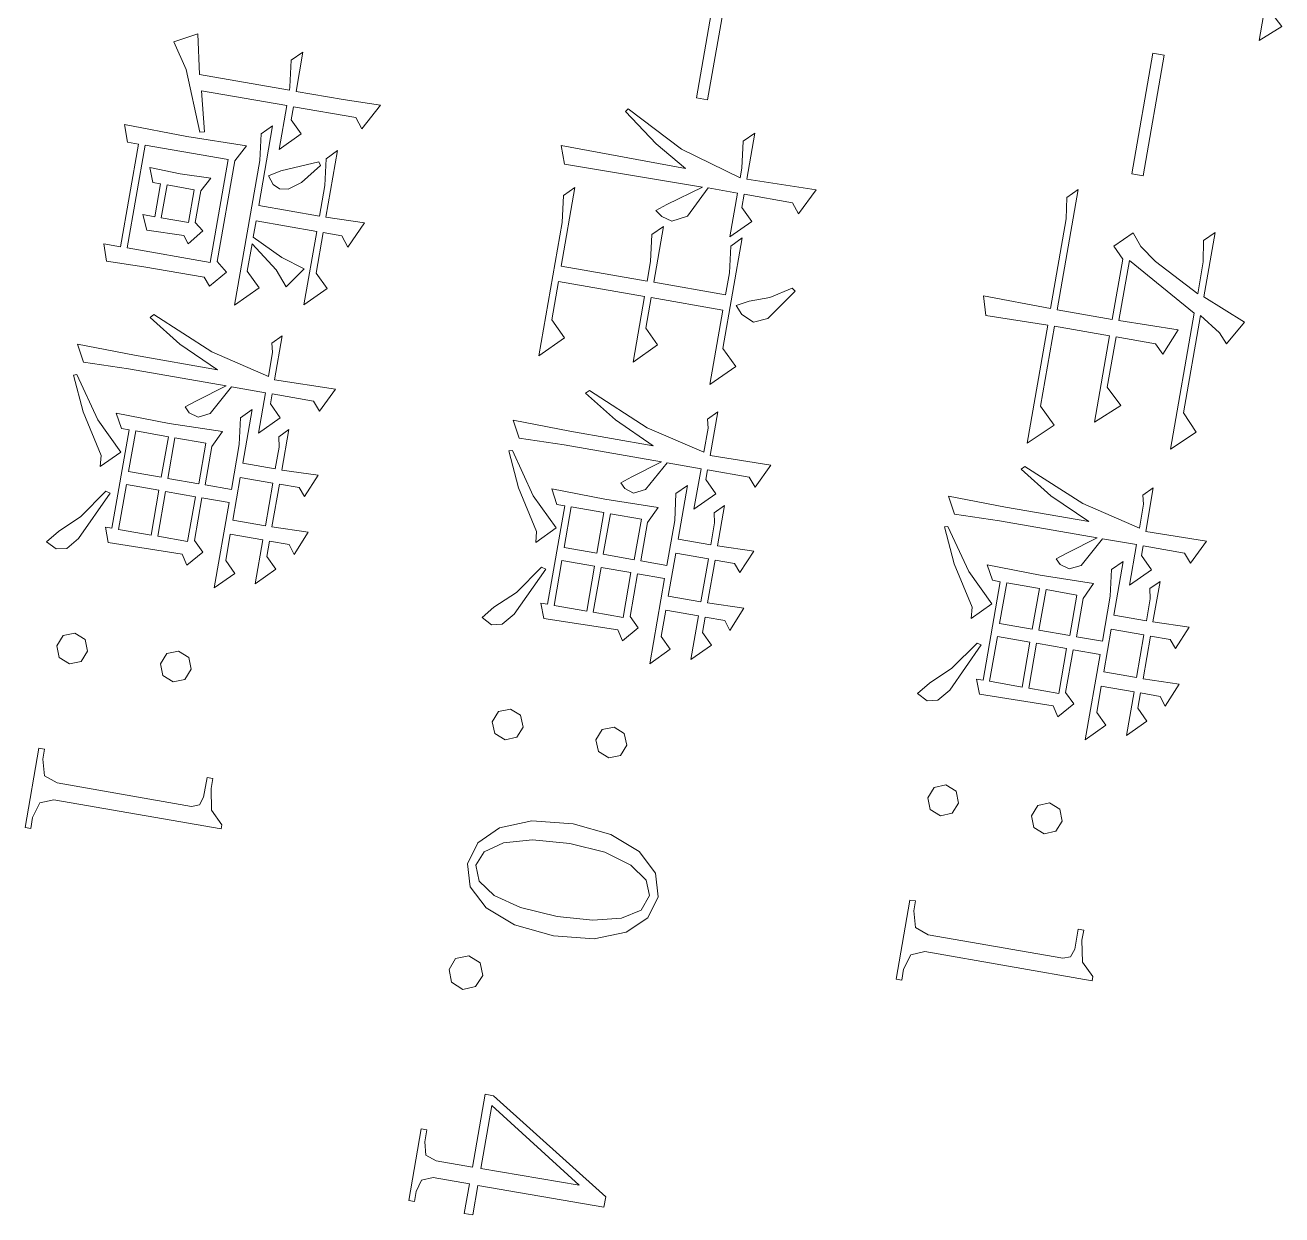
# Model space of a CAD drawing. Extents: x 274235 to 276654, y 142848 to 144425.
# Drawn here: x 276301.907 to 276302.947, y 143173.34 to 143174.325 of the extents above; entities that cross this region are included whole.
import ezdxf

# ---------------------------------------------------------------- set-up
doc = ezdxf.new("R2010")
doc.units = 0
doc.header["$LTSCALE"] = 1.5
doc.layers.get('0').update_dxf_attribs({"linetype": 'CONTINUOUS', "lineweight": 0})
doc.layers.add('_ACM-A-SITE-PAKG', color=1, linetype='CONTINUOUS', lineweight=5)

# ---------------------------------------------------------------- blocks, each defined once
blk = doc.blocks.new('acm_Parking_Truck - Midium Truck 中型货车-1440545-B1_Working')
at = {"layer": '_ACM-A-SITE-PAKG'}
for p, q in [((117.5, 6348.1), (102.8, 6311.3)), ((137.8, 6336.4), (117.5, 6348.1)), ((321.7, 6338.3), (301.5, 6348.1)), ((301.5, 6348.1), (302.4, 6297.2)), ((393.5, 6338), (374.1, 6346.3)), ((374.1, 6346.3), (375.1, 6316)), ((442.2, 6338), (422, 6346.3)), ((422, 6346.3), (422.9, 6316)), ((-128.9, 6336.4), (-139.1, 6325.4)), ((-114.2, 6319.9), (-128.9, 6336.4)), ((129.7, 6329.2), (137.8, 6336.4)), ((314.4, 6332), (321.7, 6338.3)), ((387, 6332.5), (393.5, 6338)), ((434.8, 6332.5), (442.2, 6338)), ((118.5, 6311.3), (129.7, 6329.2)), ((314.4, 6297.2), (314.4, 6332)), ((387, 6316), (387, 6332.5)), ((434.8, 6316), (434.8, 6332.5)), ((456.9, 6325.2), (447.7, 6316)), ((471.6, 6310.5), (456.9, 6325.2)), ((-202.5, 6319.9), (-114.2, 6319.9)), ((214.1, 6324.2), (200.3, 6311.3)), ((231.6, 6305.8), (214.1, 6324.2)), ((375.1, 6316), (341, 6316)), ((341, 6316), (348.4, 6308.6)), ((422.9, 6316), (387, 6316)), ((447.7, 6316), (434.8, 6316)), ((672.9, 6317.5), (662.6, 6306.9)), ((676.4, 6317.5), (672.9, 6317.5)), ((676.4, 6176.9), (676.4, 6317.5)), ((102.8, 6311.3), (48.6, 6311.3)), ((48.6, 6311.3), (56.8, 6303)), ((56.8, 6303), (74.3, 6305.8)), ((74.3, 6305.8), (101, 6305.8)), ((101, 6305.8), (80.8, 6266.9)), ((83.5, 6245.4), (117.5, 6305.8)), ((117.5, 6305.8), (231.6, 6305.8)), ((200.3, 6311.3), (118.5, 6311.3)), ((332.8, 6307.3), (322.6, 6297.2)), ((348.4, 6291.6), (332.8, 6307.3)), ((348.4, 6308.6), (356.7, 6310.5)), ((356.7, 6310.5), (375.1, 6310.5)), ((375.1, 6310.5), (375.1, 6283)), ((387, 6310.5), (422.9, 6310.5)), ((387, 6283), (387, 6310.5)), ((422.9, 6310.5), (422.9, 6283)), ((434.8, 6283), (434.8, 6310.5)), ((434.8, 6310.5), (471.6, 6310.5)), ((662.6, 6306.9), (644.8, 6303.4)), ((155.2, 6285.8), (133.2, 6295)), ((133.2, 6295), (134.1, 6245.4)), ((302.4, 6297.2), (265.6, 6297.2)), ((265.6, 6297.2), (273, 6289.8)), ((322.6, 6297.2), (314.4, 6297.2)), ((644.8, 6303.4), (636.5, 6303.4)), ((636.5, 6303.4), (636.5, 6298.7)), ((636.5, 6298.7), (653.1, 6298.7)), ((653.1, 6298.7), (660, 6296.4)), ((660, 6296.4), (662.3, 6290.3)), ((147.9, 6278.5), (155.2, 6285.8)), ((273, 6289.8), (280.3, 6291.6)), ((280.3, 6291.6), (300.6, 6291.6)), ((300.6, 6291.6), (288.6, 6242)), ((314.4, 6263.1), (314.4, 6291.6)), ((314.4, 6291.6), (348.4, 6291.6)), ((375.1, 6283), (330, 6283)), ((330, 6283), (338.3, 6274.7)), ((422.9, 6283), (387, 6283)), ((456.9, 6283), (434.8, 6283)), ((466.1, 6292.2), (456.9, 6283)), ((480.8, 6277.5), (466.1, 6292.2)), ((662.3, 6290.3), (662.3, 6177.1)), ((147.9, 6245.4), (147.9, 6278.5)), ((338.3, 6274.7), (360.3, 6277.5)), ((360.3, 6277.5), (398.1, 6277.5)), ((398.1, 6277.5), (398.1, 6255.7)), ((409.1, 6254.8), (409.1, 6277.5)), ((409.1, 6277.5), (480.8, 6277.5)), ((80.8, 6266.9), (70.6, 6252.8)), ((339.2, 6249.3), (314.4, 6263.1)), ((365.9, 6255.7), (352.1, 6262.1)), ((352.1, 6262.1), (353, 6217.5)), ((453.2, 6263), (445, 6254.8)), ((466.1, 6252), (453.2, 6263)), ((541.2, 6266.7), (537.5, 6257.5)), ((550.5, 6270.4), (541.2, 6266.7)), ((559.7, 6266.7), (550.5, 6270.4)), ((563.4, 6257.5), (559.7, 6266.7)), ((70.6, 6252.8), (60.5, 6244.4)), ((203.1, 6259.1), (190.2, 6245.4)), ((220.5, 6239.8), (203.1, 6259.1)), ((314.4, 6176.6), (314.4, 6258.5)), ((314.4, 6258.5), (330.9, 6236.4)), ((398.1, 6255.7), (365.9, 6255.7)), ((445, 6254.8), (409.1, 6254.8)), ((457.8, 6246.6), (466.1, 6252)), ((537.5, 6257.5), (541.2, 6248.2)), ((559.7, 6248.2), (563.4, 6257.5)), ((12.5, 6244.5), (-88.8, 6244.5)), ((-88.8, 6244.5), (-88.8, 6235.1)), ((12.5, 6235.1), (12.5, 6244.5)), ((60.5, 6244.4), (74.3, 6230.6)), ((134.1, 6245.4), (83.5, 6245.4)), ((190.2, 6245.4), (147.9, 6245.4)), ((288.6, 6242), (266.5, 6189.5)), ((286.8, 6214.8), (302.4, 6249.3)), ((302.4, 6249.3), (302.4, 6179.4)), ((343.8, 6240.1), (339.2, 6249.3)), ((364, 6250.2), (398.1, 6250.2)), ((364, 6224.2), (364, 6250.2)), ((398.1, 6250.2), (398.1, 6224.2)), ((409.1, 6249.3), (446.8, 6249.3)), ((409.1, 6224.2), (409.1, 6249.3)), ((446.8, 6249.3), (446.8, 6224.2)), ((458.8, 6184.8), (457.8, 6246.6)), ((541.2, 6248.2), (550.5, 6244.5)), ((550.5, 6244.5), (559.7, 6248.2)), ((-88.8, 6235.1), (12.5, 6235.1)), ((74.3, 6230.6), (83.5, 6239.8)), ((83.5, 6239.8), (134.1, 6239.8)), ((134.1, 6239.8), (134.1, 6193.6)), ((147.9, 6193.6), (147.9, 6239.8)), ((147.9, 6239.8), (220.5, 6239.8)), ((330.9, 6236.4), (337.4, 6228.1)), ((337.4, 6228.1), (341.5, 6232.3)), ((341.5, 6232.3), (343.8, 6240.1)), ((398.1, 6224.2), (364, 6224.2)), ((446.8, 6224.2), (409.1, 6224.2)), ((269.3, 6186.7), (286.8, 6214.8)), ((353, 6217.5), (352.1, 6172.8)), ((364, 6218.6), (398.1, 6218.6)), ((364, 6191.2), (364, 6218.6)), ((398.1, 6218.6), (398.1, 6191.2)), ((409.1, 6218.6), (446.8, 6218.6)), ((409.1, 6191.2), (409.1, 6218.6)), ((446.8, 6218.6), (446.8, 6191.2)), ((228.8, 6207.4), (215, 6193.6)), ((247.2, 6188), (228.8, 6207.4)), ((134.1, 6193.6), (32.9, 6193.6)), ((32.9, 6193.6), (41.2, 6185.3)), ((215, 6193.6), (147.9, 6193.6)), ((266.5, 6189.5), (269.3, 6186.7)), ((398.1, 6191.2), (364, 6191.2)), ((446.8, 6191.2), (409.1, 6191.2)), ((41.2, 6185.3), (58.7, 6188)), ((58.7, 6188), (134.1, 6188)), ((134.1, 6188), (133.2, 6131.5)), ((148.8, 6136.1), (147.9, 6188)), ((147.9, 6188), (247.2, 6188)), ((302.4, 6179.4), (301.5, 6131.5)), ((352.1, 6172.8), (364, 6179.2)), ((383.3, 6182), (360.3, 6158.6)), ((364, 6179.2), (364, 6185.7)), ((364, 6185.7), (446.8, 6185.7)), ((398.1, 6167.3), (383.3, 6182)), ((418.3, 6179.2), (417.4, 6175.6)), ((459.7, 6160), (418.3, 6179.2)), ((446.8, 6185.7), (446.8, 6180.2)), ((446.8, 6180.2), (458.8, 6184.8)), ((541.2, 6179.6), (537.5, 6170.4)), ((550.5, 6183.3), (541.2, 6179.6)), ((559.7, 6179.6), (550.5, 6183.3)), ((563.4, 6170.4), (559.7, 6179.6)), ((315.3, 6138.9), (314.4, 6176.6)), ((417.4, 6175.6), (441.5, 6158.6)), ((537.5, 6170.4), (541.2, 6161.1)), ((559.7, 6161.1), (563.4, 6170.4)), ((662.3, 6177.1), (658.2, 6165.9)), ((681, 6165.8), (676.4, 6176.9)), ((360.3, 6158.6), (326.3, 6135.2)), ((356, 6145.5), (388.9, 6166.4)), ((388.9, 6166.4), (398.1, 6167.3)), ((441.5, 6158.6), (456.9, 6142.5)), ((469.6, 6151.6), (459.7, 6160)), ((541.2, 6161.1), (550.5, 6157.4)), ((550.5, 6157.4), (559.7, 6161.1)), ((644.8, 6162.1), (636.5, 6162.1)), ((636.5, 6162.1), (636.5, 6157.4)), ((658.2, 6165.9), (644.8, 6162.1)), ((693.9, 6162.1), (681, 6165.8)), ((703.1, 6162.1), (693.9, 6162.1)), ((703.1, 6157.4), (703.1, 6162.1)), ((471.6, 6143), (469.6, 6151.6)), ((636.5, 6157.4), (703.1, 6157.4)), ((301.5, 6131.5), (315.3, 6138.9)), ((327.2, 6132.5), (356, 6145.5)), ((456.9, 6142.5), (467, 6134.3)), ((467, 6134.3), (471.6, 6143)), ((133.2, 6131.5), (148.8, 6136.1)), ((326.3, 6135.2), (327.2, 6132.5)), ((321.7, 5972.4), (301.5, 5982.2)), ((301.5, 5982.2), (302.4, 5931.2)), ((92.7, 5968.8), (70.6, 5979.9)), ((70.6, 5979.9), (71.6, 5921.8)), ((156.2, 5977.1), (154.3, 5974.3)), ((154.3, 5974.3), (164.9, 5957.3)), ((182.4, 5958.7), (156.2, 5977.1)), ((314.4, 5966.1), (321.7, 5972.4)), ((393.5, 5972.1), (374.1, 5980.4)), ((374.1, 5980.4), (375.1, 5950.1)), ((387, 5966.6), (393.5, 5972.1)), ((442.2, 5972.1), (422, 5980.4)), ((422, 5980.4), (422.9, 5950.1)), ((434.8, 5966.6), (442.2, 5972.1)), ((84.4, 5962.3), (92.7, 5968.8)), ((84.4, 5921.8), (84.4, 5962.3)), ((314.4, 5931.2), (314.4, 5966.1)), ((387, 5950.1), (387, 5966.6)), ((434.8, 5950.1), (434.8, 5966.6)), ((164.9, 5957.3), (170.9, 5941.2)), ((187.4, 5947.7), (182.4, 5958.7)), ((375.1, 5950.1), (341, 5950.1)), ((341, 5950.1), (348.4, 5942.7)), ((422.9, 5950.1), (387, 5950.1)), ((447.7, 5950.1), (434.8, 5950.1)), ((456.9, 5959.3), (447.7, 5950.1)), ((471.6, 5944.5), (456.9, 5959.3)), ((669.8, 5951.6), (650.7, 5946.1)), ((688.2, 5946.3), (669.8, 5951.6)), ((921.9, 5951.6), (855.4, 5845.7)), ((930.7, 5951.6), (921.9, 5951.6)), ((930.7, 5845.7), (930.7, 5951.6)), ((170.9, 5941.2), (176.4, 5931.1)), ((182.8, 5937.1), (187.4, 5947.7)), ((332.8, 5941.3), (322.6, 5931.2)), ((348.4, 5925.7), (332.8, 5941.3)), ((348.4, 5942.7), (356.7, 5944.5)), ((356.7, 5944.5), (375.1, 5944.5)), ((375.1, 5944.5), (375.1, 5917.1)), ((387, 5944.5), (422.9, 5944.5)), ((387, 5917.1), (387, 5944.5)), ((422.9, 5944.5), (422.9, 5917.1)), ((434.8, 5917.1), (434.8, 5944.5)), ((434.8, 5944.5), (471.6, 5944.5)), ((650.7, 5946.1), (635.5, 5929.6)), ((647.7, 5924.8), (657.7, 5939.6)), ((657.7, 5939.6), (669.8, 5944.5)), ((669.8, 5944.5), (683, 5939.6)), ((683, 5939.6), (692.4, 5924.8)), ((703.2, 5930.6), (688.2, 5946.3)), ((105.6, 5931.9), (95.5, 5921.8)), ((121.2, 5916.3), (105.6, 5931.9)), ((176.4, 5931.1), (182.8, 5937.1)), ((226.1, 5939.4), (213.2, 5926.5)), ((244.5, 5921), (226.1, 5939.4)), ((302.4, 5931.2), (265.6, 5931.2)), ((265.6, 5931.2), (273, 5923.9)), ((322.6, 5931.2), (314.4, 5931.2)), ((635.5, 5929.6), (625.6, 5904.3)), ((713.1, 5905.4), (703.2, 5930.6)), ((71.6, 5921.8), (32.9, 5921.8)), ((32.9, 5921.8), (41.2, 5913.5)), ((95.5, 5921.8), (84.4, 5921.8)), ((120.3, 5926.5), (128.6, 5918.2)), ((213.2, 5926.5), (120.3, 5926.5)), ((128.6, 5918.2), (150.7, 5921)), ((150.7, 5921), (169, 5921)), ((169, 5921), (169, 5860.6)), ((181.9, 5860.6), (181.9, 5921)), ((181.9, 5921), (244.5, 5921)), ((273, 5923.9), (280.3, 5925.7)), ((280.3, 5925.7), (300.6, 5925.7)), ((300.6, 5925.7), (288.6, 5876)), ((314.4, 5897.2), (314.4, 5925.7)), ((314.4, 5925.7), (348.4, 5925.7)), ((466.1, 5926.3), (456.9, 5917.1)), ((480.8, 5911.6), (466.1, 5926.3)), ((641, 5901.7), (647.7, 5924.8)), ((692.4, 5924.8), (698.1, 5901.7)), ((863.6, 5845.7), (916.1, 5928.2)), ((916.1, 5928.2), (916.6, 5845.7)), ((41.2, 5913.5), (63.3, 5916.3)), ((71.6, 5916.3), (56.4, 5864.4)), ((63.3, 5916.3), (71.6, 5916.3)), ((84.4, 5891.5), (84.4, 5916.3)), ((84.4, 5916.3), (121.2, 5916.3)), ((375.1, 5917.1), (330, 5917.1)), ((330, 5917.1), (338.3, 5908.8)), ((338.3, 5908.8), (360.3, 5911.6)), ((360.3, 5911.6), (398.1, 5911.6)), ((422.9, 5917.1), (387, 5917.1)), ((398.1, 5911.6), (398.1, 5889.8)), ((409.1, 5888.8), (409.1, 5911.6)), ((409.1, 5911.6), (480.8, 5911.6)), ((456.9, 5917.1), (434.8, 5917.1)), ((541.2, 5900.8), (537.5, 5891.6)), ((550.5, 5904.5), (541.2, 5900.8)), ((559.7, 5900.8), (550.5, 5904.5)), ((563.4, 5891.6), (559.7, 5900.8)), ((625.6, 5904.3), (622.3, 5872)), ((638.8, 5872), (641, 5901.7)), ((698.1, 5901.7), (700, 5872)), ((716.5, 5872), (713.1, 5905.4)), ((110.2, 5878.6), (84.4, 5891.5)), ((339.2, 5883.4), (314.4, 5897.2)), ((314.4, 5810.7), (314.4, 5892.6)), ((314.4, 5892.6), (330.9, 5870.5)), ((365.9, 5889.8), (352.1, 5896.2)), ((352.1, 5896.2), (353, 5851.6)), ((398.1, 5889.8), (365.9, 5889.8)), ((445, 5888.8), (409.1, 5888.8)), ((453.2, 5897.1), (445, 5888.8)), ((466.1, 5886.1), (453.2, 5897.1)), ((537.5, 5891.6), (541.2, 5882.3)), ((559.7, 5882.3), (563.4, 5891.6)), ((12.5, 5878.6), (-88.8, 5878.6)), ((12.5, 5869.2), (12.5, 5878.6)), ((84.4, 5886.9), (103.7, 5860.2)), ((85.4, 5771.1), (84.4, 5886.9)), ((116.6, 5866.7), (110.2, 5878.6)), ((286.8, 5848.9), (302.4, 5883.4)), ((302.4, 5883.4), (302.4, 5813.5)), ((343.8, 5874.2), (339.2, 5883.4)), ((364, 5884.2), (398.1, 5884.2)), ((364, 5858.2), (364, 5884.2)), ((398.1, 5884.2), (398.1, 5858.2)), ((409.1, 5883.3), (446.8, 5883.3)), ((409.1, 5858.2), (409.1, 5883.3)), ((446.8, 5883.3), (446.8, 5858.2)), ((457.8, 5880.7), (466.1, 5886.1)), ((458.8, 5818.8), (457.8, 5880.7)), ((541.2, 5882.3), (550.5, 5878.6)), ((550.5, 5878.6), (559.7, 5882.3)), ((-88.8, 5869.2), (12.5, 5869.2)), ((55.7, 5842.8), (71.6, 5870.3)), ((71.6, 5870.3), (70.6, 5765.6)), ((219.6, 5872.5), (207.7, 5860.6)), ((237.1, 5855.1), (219.6, 5872.5)), ((288.6, 5876), (266.5, 5823.6)), ((330.9, 5870.5), (337.4, 5862.2)), ((341.5, 5866.4), (343.8, 5874.2)), ((622.3, 5872), (625.7, 5837.9)), ((641, 5841), (638.8, 5872)), ((700, 5872), (698, 5841)), ((713.1, 5838.5), (716.5, 5872)), ((56.4, 5864.4), (31.1, 5815.2)), ((103.7, 5860.2), (110.2, 5852)), ((110.2, 5852), (114.3, 5857.9)), ((114.3, 5857.9), (116.6, 5866.7)), ((169, 5860.6), (122.1, 5860.6)), ((122.1, 5860.6), (130.4, 5852.3)), ((207.7, 5860.6), (181.9, 5860.6)), ((337.4, 5862.2), (341.5, 5866.4)), ((398.1, 5858.2), (364, 5858.2)), ((446.8, 5858.2), (409.1, 5858.2)), ((130.4, 5852.3), (152.5, 5855.1)), ((152.5, 5855.1), (169, 5855.1)), ((169, 5855.1), (169, 5782.9)), ((181.9, 5782.9), (181.9, 5855.1)), ((181.9, 5855.1), (237.1, 5855.1)), ((269.3, 5820.8), (286.8, 5848.9)), ((353, 5851.6), (352.1, 5806.9)), ((364, 5852.7), (398.1, 5852.7)), ((364, 5825.3), (364, 5852.7)), ((398.1, 5852.7), (398.1, 5825.3)), ((409.1, 5852.7), (446.8, 5852.7)), ((409.1, 5825.3), (409.1, 5852.7)), ((446.8, 5852.7), (446.8, 5825.3)), ((33.8, 5813.4), (55.7, 5842.8)), ((625.7, 5837.9), (636, 5812.5)), ((647.7, 5817.8), (641, 5841)), ((698, 5841), (692, 5817.8)), ((703.2, 5813), (713.1, 5838.5)), ((855.4, 5845.7), (855.4, 5838.6)), ((855.4, 5838.6), (916.6, 5838.6)), ((916.6, 5845.7), (863.6, 5845.7)), ((916.6, 5838.6), (916.6, 5808.2)), ((955.5, 5845.7), (930.7, 5845.7)), ((930.7, 5808.2), (930.7, 5838.6)), ((930.7, 5838.6), (955.5, 5838.6)), ((955.5, 5838.6), (955.5, 5845.7)), ((398.1, 5825.3), (364, 5825.3)), ((446.8, 5825.3), (409.1, 5825.3)), ((31.1, 5815.2), (33.8, 5813.4)), ((266.5, 5823.6), (269.3, 5820.8)), ((383.3, 5816.1), (360.3, 5792.7)), ((364, 5813.3), (364, 5819.8)), ((364, 5819.8), (446.8, 5819.8)), ((398.1, 5801.4), (383.3, 5816.1)), ((446.8, 5819.8), (446.8, 5814.2)), ((446.8, 5814.2), (458.8, 5818.8)), ((550.5, 5817.4), (541.2, 5813.7)), ((559.7, 5813.7), (550.5, 5817.4)), ((657.7, 5803.4), (647.7, 5817.8)), ((692, 5817.8), (682.4, 5803.4)), ((748.9, 5816), (744.7, 5805.6)), ((758.8, 5819.8), (748.9, 5816)), ((768.7, 5815.5), (758.8, 5819.8)), ((773, 5805.6), (768.7, 5815.5)), ((302.4, 5813.5), (301.5, 5765.6)), ((315.3, 5773), (314.4, 5810.7)), ((352.1, 5806.9), (364, 5813.3)), ((418.3, 5813.3), (417.4, 5809.6)), ((417.4, 5809.6), (441.5, 5792.7)), ((459.7, 5794.1), (418.3, 5813.3)), ((541.2, 5813.7), (537.5, 5804.5)), ((537.5, 5804.5), (541.2, 5795.2)), ((563.4, 5804.5), (559.7, 5813.7)), ((559.7, 5795.2), (563.4, 5804.5)), ((636, 5812.5), (651.3, 5796.8)), ((688.2, 5796.9), (703.2, 5813)), ((744.7, 5805.6), (748.9, 5795.3)), ((768.7, 5795.3), (773, 5805.6)), ((916.6, 5808.2), (913.4, 5799)), ((934.4, 5799), (930.7, 5808.2)), ((227, 5795.8), (214.1, 5782.9)), ((245.4, 5777.4), (227, 5795.8)), ((356, 5779.6), (388.9, 5800.5)), ((388.9, 5800.5), (398.1, 5801.4)), ((469.6, 5785.7), (459.7, 5794.1)), ((541.2, 5795.2), (550.5, 5791.5)), ((550.5, 5791.5), (559.7, 5795.2)), ((651.3, 5796.8), (669.8, 5791.5)), ((669.8, 5798.6), (657.7, 5803.4)), ((682.4, 5803.4), (669.8, 5798.6)), ((669.8, 5791.5), (688.2, 5796.9)), ((748.9, 5795.3), (758.8, 5791.5)), ((758.8, 5791.5), (768.7, 5795.3)), ((902.8, 5796.2), (892.7, 5796.2)), ((892.7, 5796.2), (892.7, 5791.5)), ((913.4, 5799), (902.8, 5796.2)), ((944.5, 5796.2), (934.4, 5799)), ((952.8, 5796.2), (944.5, 5796.2)), ((952.8, 5791.5), (952.8, 5796.2)), ((360.3, 5792.7), (326.3, 5769.3)), ((441.5, 5792.7), (456.9, 5776.6)), ((471.6, 5777.1), (469.6, 5785.7)), ((892.7, 5791.5), (952.8, 5791.5)), ((169, 5782.9), (102.8, 5782.9)), ((102.8, 5782.9), (111.1, 5774.6)), ((111.1, 5774.6), (133.2, 5777.4)), ((133.2, 5777.4), (245.4, 5777.4)), ((214.1, 5782.9), (181.9, 5782.9)), ((327.2, 5766.5), (356, 5779.6)), ((456.9, 5776.6), (467, 5768.4)), ((467, 5768.4), (471.6, 5777.1)), ((70.6, 5765.6), (85.4, 5771.1)), ((301.5, 5765.6), (315.3, 5773)), ((326.3, 5769.3), (327.2, 5766.5)), ((85.4, 5600.7), (63.3, 5612.6)), ((63.3, 5612.6), (64.2, 5581.3)), ((183.8, 5606.2), (161.7, 5616.3)), ((161.7, 5616.3), (162.6, 5584.1)), ((321.7, 5606.5), (301.5, 5616.3)), ((301.5, 5616.3), (302.4, 5565.3)), ((393.5, 5606.2), (374.1, 5614.5)), ((374.1, 5614.5), (375.1, 5584.1)), ((442.2, 5606.2), (422, 5614.5)), ((422, 5614.5), (422.9, 5584.1)), ((77.1, 5594.2), (85.4, 5600.7)), ((175.5, 5599.8), (183.8, 5606.2)), ((175.5, 5584.1), (175.5, 5599.8)), ((314.4, 5600.2), (321.7, 5606.5)), ((314.4, 5565.3), (314.4, 5600.2)), ((387, 5600.7), (393.5, 5606.2)), ((387, 5584.1), (387, 5600.7)), ((434.8, 5600.7), (442.2, 5606.2)), ((434.8, 5584.1), (434.8, 5600.7)), ((77.1, 5541.8), (77.1, 5594.2)), ((220.5, 5595.2), (209.5, 5584.1)), ((237.1, 5578.6), (220.5, 5595.2)), ((456.9, 5593.3), (447.7, 5584.1)), ((471.6, 5578.6), (456.9, 5593.3)), ((64.2, 5581.3), (64.2, 5541.8)), ((162.6, 5584.1), (106.5, 5584.1)), ((106.5, 5584.1), (114.8, 5575.9)), ((114.8, 5575.9), (136.9, 5578.6)), ((136.9, 5578.6), (162.6, 5578.6)), ((162.6, 5578.6), (162.6, 5527.6)), ((209.5, 5584.1), (175.5, 5584.1)), ((175.5, 5527.6), (175.5, 5578.6)), ((175.5, 5578.6), (237.1, 5578.6)), ((332.8, 5575.4), (322.6, 5565.3)), ((348.4, 5559.8), (332.8, 5575.4)), ((375.1, 5584.1), (341, 5584.1)), ((341, 5584.1), (348.4, 5576.8)), ((348.4, 5576.8), (356.7, 5578.6)), ((356.7, 5578.6), (375.1, 5578.6)), ((375.1, 5578.6), (375.1, 5551.2)), ((422.9, 5584.1), (387, 5584.1)), ((387, 5578.6), (422.9, 5578.6)), ((387, 5551.2), (387, 5578.6)), ((422.9, 5578.6), (422.9, 5551.2)), ((447.7, 5584.1), (434.8, 5584.1)), ((434.8, 5551.2), (434.8, 5578.6)), ((434.8, 5578.6), (471.6, 5578.6)), ((672.9, 5585.7), (662.6, 5575.1)), ((676.4, 5585.7), (672.9, 5585.7)), ((676.4, 5445.1), (676.4, 5585.7)), ((121.2, 5572.2), (118.5, 5570.3)), ((118.5, 5570.3), (131.3, 5540.6)), ((137.8, 5559.1), (121.2, 5572.2)), ((207.7, 5573.6), (201.7, 5553.8)), ((225.1, 5561.7), (207.7, 5573.6)), ((302.4, 5565.3), (265.6, 5565.3)), ((265.6, 5565.3), (273, 5557.9)), ((322.6, 5565.3), (314.4, 5565.3)), ((644.8, 5571.6), (636.5, 5571.6)), ((636.5, 5571.6), (636.5, 5566.8)), ((636.5, 5566.8), (653.1, 5566.8)), ((662.6, 5575.1), (644.8, 5571.6)), ((653.1, 5566.8), (660, 5564.5)), ((145.1, 5549.4), (137.8, 5559.1)), ((212.5, 5550.9), (225.1, 5561.7)), ((273, 5557.9), (280.3, 5559.8)), ((280.3, 5559.8), (300.6, 5559.8)), ((300.6, 5559.8), (288.6, 5510.1)), ((314.4, 5531.3), (314.4, 5559.8)), ((314.4, 5559.8), (348.4, 5559.8)), ((466.1, 5560.4), (456.9, 5551.2)), ((480.8, 5545.7), (466.1, 5560.4)), ((660, 5564.5), (662.3, 5558.4)), ((662.3, 5558.4), (662.3, 5445.3)), ((98.2, 5551.9), (88.1, 5541.8)), ((113.9, 5536.2), (98.2, 5551.9)), ((146.1, 5542.2), (145.1, 5549.4)), ((201.7, 5553.8), (189.3, 5527.6)), ((194.8, 5527.6), (212.5, 5550.9)), ((375.1, 5551.2), (330, 5551.2)), ((330, 5551.2), (338.3, 5542.9)), ((338.3, 5542.9), (360.3, 5545.7)), ((360.3, 5545.7), (398.1, 5545.7)), ((422.9, 5551.2), (387, 5551.2)), ((398.1, 5545.7), (398.1, 5523.8)), ((409.1, 5522.9), (409.1, 5545.7)), ((409.1, 5545.7), (480.8, 5545.7)), ((456.9, 5551.2), (434.8, 5551.2)), ((64.2, 5541.8), (31.1, 5541.8)), ((31.1, 5541.8), (39.4, 5533.5)), ((39.4, 5533.5), (61.4, 5536.2)), ((61.4, 5536.2), (64.2, 5536.2)), ((64.2, 5536.2), (64.2, 5460.8)), ((88.1, 5541.8), (77.1, 5541.8)), ((77.1, 5464.5), (77.1, 5536.2)), ((77.1, 5536.2), (113.9, 5536.2)), ((131.3, 5540.6), (136.9, 5531.3)), ((136.9, 5531.3), (143.3, 5536.4)), ((143.3, 5536.4), (146.1, 5542.2)), ((229.7, 5539.6), (217.8, 5527.6)), ((247.2, 5522.1), (229.7, 5539.6)), ((541.2, 5534.9), (537.5, 5525.6)), ((550.5, 5538.6), (541.2, 5534.9)), ((559.7, 5534.9), (550.5, 5538.6)), ((563.4, 5525.6), (559.7, 5534.9)), ((162.6, 5527.6), (95.5, 5527.6)), ((95.5, 5527.6), (103.7, 5519.4)), ((189.3, 5527.6), (175.5, 5527.6)), ((217.8, 5527.6), (194.8, 5527.6)), ((339.2, 5517.5), (314.4, 5531.3)), ((314.4, 5444.8), (314.4, 5526.7)), ((314.4, 5526.7), (330.9, 5504.6)), ((365.9, 5523.8), (352.1, 5530.3)), ((352.1, 5530.3), (353, 5485.7)), ((398.1, 5523.8), (365.9, 5523.8)), ((453.2, 5531.2), (445, 5522.9)), ((466.1, 5520.2), (453.2, 5531.2)), ((537.5, 5525.6), (541.2, 5516.4)), ((559.7, 5516.4), (563.4, 5525.6)), ((103.7, 5519.4), (125.8, 5522.1)), ((125.8, 5522.1), (247.2, 5522.1)), ((286.8, 5483), (302.4, 5517.4)), ((302.4, 5517.4), (302.4, 5447.5)), ((343.8, 5508.2), (339.2, 5517.5)), ((364, 5518.3), (398.1, 5518.3)), ((364, 5492.3), (364, 5518.3)), ((398.1, 5518.3), (398.1, 5492.3)), ((445, 5522.9), (409.1, 5522.9)), ((409.1, 5517.4), (446.8, 5517.4)), ((409.1, 5492.3), (409.1, 5517.4)), ((446.8, 5517.4), (446.8, 5492.3)), ((457.8, 5514.8), (466.1, 5520.2)), ((458.8, 5452.9), (457.8, 5514.8)), ((541.2, 5516.4), (550.5, 5512.7)), ((550.5, 5512.7), (559.7, 5516.4)), ((129.5, 5501.7), (115.7, 5509.1)), ((115.7, 5509.1), (116.6, 5459.3)), ((221.5, 5510.9), (214.1, 5501.7)), ((235.3, 5499), (221.5, 5510.9)), ((288.6, 5510.1), (266.5, 5457.7)), ((330.9, 5504.6), (337.4, 5496.3)), ((341.5, 5500.4), (343.8, 5508.2)), ((214.1, 5501.7), (129.5, 5501.7)), ((129.5, 5496.2), (215.9, 5496.2)), ((129.5, 5426.4), (129.5, 5496.2)), ((215.9, 5496.2), (215.9, 5426.4)), ((228.8, 5493.4), (235.3, 5499)), ((228.8, 5442.7), (228.8, 5493.4)), ((337.4, 5496.3), (341.5, 5500.4)), ((398.1, 5492.3), (364, 5492.3)), ((446.8, 5492.3), (409.1, 5492.3)), ((158.9, 5478.2), (147, 5484.6)), ((147, 5484.6), (147.9, 5459)), ((191.1, 5485.5), (185.6, 5478.2)), ((204, 5475.5), (191.1, 5485.5)), ((269.3, 5454.9), (286.8, 5483)), ((353, 5485.7), (352.1, 5441)), ((364, 5486.8), (398.1, 5486.8)), ((364, 5459.4), (364, 5486.8)), ((398.1, 5486.8), (398.1, 5459.4)), ((409.1, 5486.8), (446.8, 5486.8)), ((409.1, 5459.4), (409.1, 5486.8)), ((446.8, 5486.8), (446.8, 5459.4)), ((110.2, 5472.8), (77.1, 5464.5)), ((111.1, 5469.1), (110.2, 5472.8)), ((185.6, 5478.2), (158.9, 5478.2)), ((158.9, 5472.7), (186.5, 5472.7)), ((158.9, 5449.9), (158.9, 5472.7)), ((186.5, 5472.7), (186.5, 5449.9)), ((197.6, 5470.9), (204, 5475.5)), ((61.9, 5449.1), (111.1, 5469.1)), ((198.5, 5439.8), (197.6, 5470.9)), ((64.2, 5460.8), (31.1, 5453.5)), ((31.1, 5453.5), (41.2, 5435.1)), ((116.6, 5459.3), (115.7, 5406.7)), ((147.9, 5459), (147, 5433.4)), ((266.5, 5457.7), (269.3, 5454.9)), ((398.1, 5459.4), (364, 5459.4)), ((364, 5447.4), (364, 5453.8)), ((364, 5453.8), (446.8, 5453.8)), ((446.8, 5459.4), (409.1, 5459.4)), ((446.8, 5453.8), (446.8, 5448.3)), ((446.8, 5448.3), (458.8, 5452.9)), ((550.5, 5451.5), (541.2, 5447.8)), ((559.7, 5447.8), (550.5, 5451.5)), ((41.2, 5435.1), (61.9, 5449.1)), ((186.5, 5449.9), (158.9, 5449.9)), ((158.9, 5438), (158.9, 5444.4)), ((158.9, 5444.4), (186.5, 5444.4)), ((186.5, 5444.4), (186.5, 5434.3)), ((229.7, 5411.3), (228.8, 5442.7)), ((302.4, 5447.5), (301.5, 5399.7)), ((315.3, 5407), (314.4, 5444.8)), ((352.1, 5441), (364, 5447.4)), ((383.3, 5450.2), (360.3, 5426.8)), ((398.1, 5435.5), (383.3, 5450.2)), ((418.3, 5447.4), (417.4, 5443.7)), ((417.4, 5443.7), (441.5, 5426.7)), ((459.7, 5428.1), (418.3, 5447.4)), ((541.2, 5447.8), (537.5, 5438.5)), ((563.4, 5438.5), (559.7, 5447.8)), ((662.3, 5445.3), (658.2, 5434)), ((681, 5434), (676.4, 5445.1)), ((147, 5433.4), (158.9, 5438)), ((186.5, 5434.3), (198.5, 5439.8)), ((356, 5413.7), (388.9, 5434.6)), ((388.9, 5434.6), (398.1, 5435.5)), ((537.5, 5438.5), (541.2, 5429.3)), ((559.7, 5429.3), (563.4, 5438.5)), ((644.8, 5430.3), (636.5, 5430.3)), ((636.5, 5430.3), (636.5, 5425.6)), ((658.2, 5434), (644.8, 5430.3)), ((693.9, 5430.3), (681, 5434)), ((703.1, 5430.3), (693.9, 5430.3)), ((703.1, 5425.6), (703.1, 5430.3)), ((215.9, 5426.4), (129.5, 5426.4)), ((129.5, 5411.5), (129.5, 5420.9)), ((129.5, 5420.9), (215.9, 5420.9)), ((215.9, 5420.9), (215.9, 5406.7)), ((360.3, 5426.8), (326.3, 5403.4)), ((441.5, 5426.7), (456.9, 5410.7)), ((469.6, 5419.8), (459.7, 5428.1)), ((471.6, 5411.2), (469.6, 5419.8)), ((541.2, 5429.3), (550.5, 5425.6)), ((550.5, 5425.6), (559.7, 5429.3)), ((636.5, 5425.6), (703.1, 5425.6)), ((115.7, 5406.7), (129.5, 5411.5)), ((215.9, 5406.7), (229.7, 5411.3)), ((327.2, 5400.6), (356, 5413.7)), ((456.9, 5410.7), (467, 5402.4)), ((467, 5402.4), (471.6, 5411.2)), ((301.5, 5399.7), (315.3, 5407)), ((326.3, 5403.4), (327.2, 5400.6))]:
    blk.add_line(p, q, dxfattribs=at)
blk = doc.blocks.new('BASEMENT20250512')
at = {"layer": '_ACM-A-SITE-PAKG', "rotation": 269.9999999999972}
blk.add_blockref('acm_Parking_Truck - Midium Truck 中型货车-1440545-B1_Working', (1034617.5905, 778383.6088), dxfattribs=at)

msp = doc.modelspace()

# ---------------------------------------------------------------- block references
at = {"xscale": 0.0009999999999999994, "yscale": 0.001, "zscale": 0.001, "rotation": 350.1075696352769}
msp.add_blockref('BASEMENT20250512', (275143.7222, 142586.2208), dxfattribs=at)

doc.saveas('drawing.dxf')
